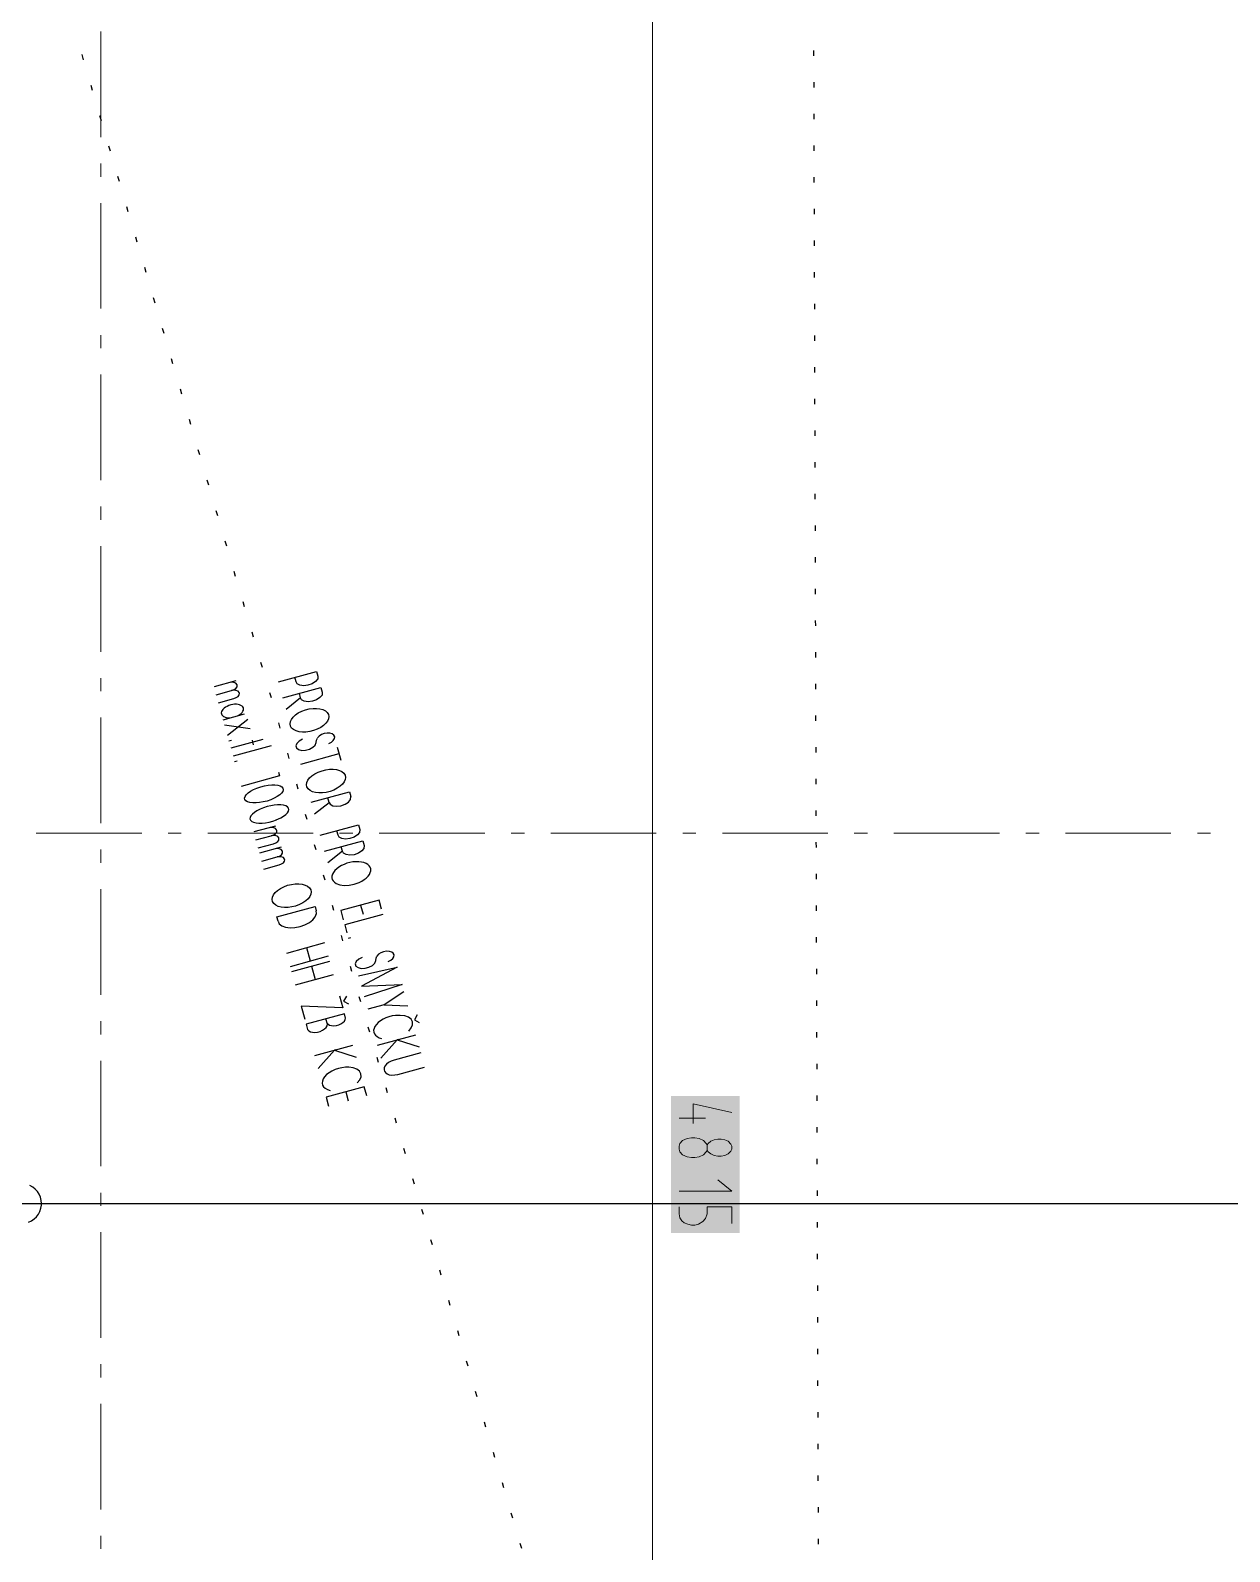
# Model space of a CAD drawing. Header units: millimetres. Extents: x 0 to 594, y 0 to 420.
# Drawn here: x 398.18 to 416.07, y 223.78 to 246.47 of the extents above; entities that cross this region are included whole.
import ezdxf

# ---------------------------------------------------------------- set-up
doc = ezdxf.new("R2010")
doc.units = ezdxf.units.MM
doc.header["$LTSCALE"] = 8
for name, color, linetype in [('PDF_Koty delkove', 7, 'Continuous'), ('PDF_Osy hlavni', 7, 'Continuous'), ('PDF_Popisy EL', 7, 'Continuous'), ('PDF_Rampy', 7, 'Continuous')]:
    doc.layers.add(name, color=color, linetype=linetype)

msp = doc.modelspace()

# ---------------------------------------------------------------- linework, layer by layer
at = {"layer": 'PDF_Koty delkove', "lineweight": 18}
for points in [[(407.464, 252.213), (407.464, 250.992), (407.464, 250.48), (407.464, 248.512), (407.464, 210.598), (407.464, 203.906)], [(408.068, 230.164), (408.068, 230.458), (408.645, 230.331)], [(407.858, 230.248), (408.251, 230.248)], [(408.278, 229.849), (408.292, 229.87), (408.331, 229.901), (408.383, 229.922), (408.436, 229.933), (408.488, 229.933), (408.54, 229.922), (408.593, 229.901), (408.633, 229.859), (408.645, 229.827), (408.645, 229.786), (408.633, 229.754), (408.593, 229.712), (408.54, 229.691), (408.488, 229.681), (408.436, 229.681), (408.383, 229.691), (408.331, 229.712), (408.292, 229.744)], [(408.292, 229.744), (408.278, 229.764)], [(407.858, 229.156), (408.645, 229.156), (408.436, 229.324)], [(408.645, 228.673), (408.645, 228.925), (408.278, 228.925), (408.278, 228.82), (408.251, 228.747), (408.212, 228.704), (408.147, 228.663), (408.095, 228.652), (408.042, 228.652), (407.989, 228.663), (407.937, 228.684), (407.898, 228.715), (407.871, 228.757), (407.858, 228.82), (407.858, 228.925)]]:
    msp.add_lwpolyline(points, dxfattribs=at)
msp.add_lwpolyline([(408.042, 229.66), (408.095, 229.66), (408.16, 229.671), (408.225, 229.701), (408.265, 229.744), (408.278, 229.764), (408.278, 229.849), (408.265, 229.87), (408.225, 229.912), (408.16, 229.943), (408.095, 229.954), (408.042, 229.954), (407.977, 229.943), (407.91, 229.912), (407.871, 229.87), (407.858, 229.827), (407.858, 229.786), (407.871, 229.744), (407.91, 229.701), (407.977, 229.671)], close=True, dxfattribs=at)
at = {"layer": 'PDF_Koty delkove', "color": 7, "lineweight": 18, "true_color": 0xffffff, "transparency": 33554559}
msp.add_solid([(407.74, 230.576), (407.74, 228.534), (408.763, 230.576), (408.763, 228.534)], dxfattribs=at)
at = {"layer": 'PDF_Osy hlavni', "lineweight": 18}
for points in [[(399.232, 246.457), (399.232, 244.882)], [(399.232, 244.488), (399.232, 244.291)], [(399.232, 243.898), (399.232, 242.323)], [(399.232, 241.929), (399.232, 241.732)], [(399.232, 241.339), (399.232, 239.764)], [(399.232, 239.37), (399.232, 239.173)], [(399.232, 238.78), (399.232, 237.205)], [(399.232, 236.811), (399.232, 236.614)], [(399.232, 236.221), (399.232, 234.646)], [(398.268, 234.496), (399.842, 234.496)], [(400.236, 234.496), (400.433, 234.496)], [(400.827, 234.496), (402.401, 234.496)], [(402.795, 234.496), (402.992, 234.496)], [(403.386, 234.496), (404.96, 234.496)], [(405.354, 234.496), (405.551, 234.496)], [(405.945, 234.496), (407.519, 234.496)], [(407.913, 234.496), (408.11, 234.496)], [(408.504, 234.496), (410.079, 234.496)], [(410.472, 234.496), (410.669, 234.496)], [(411.063, 234.496), (412.638, 234.496)], [(413.031, 234.496), (413.228, 234.496)], [(413.622, 234.496), (415.197, 234.496)], [(415.59, 234.496), (415.787, 234.496)], [(399.232, 234.252), (399.232, 234.055)], [(399.232, 233.662), (399.232, 232.087)], [(399.232, 231.693), (399.232, 231.496)], [(399.232, 231.103), (399.232, 229.528)], [(399.232, 229.134), (399.232, 228.937)], [(399.232, 228.543), (399.232, 226.969)], [(399.232, 226.575), (399.232, 226.378)], [(399.232, 225.984), (399.232, 224.41)], [(399.232, 224.016), (399.232, 223.819)]]:
    msp.add_lwpolyline(points, dxfattribs=at)
at = {"layer": 'PDF_Popisy EL', "lineweight": 25}
for points in [[(398.948, 246.113), (398.97, 246.037)], [(409.865, 246.174), (409.865, 246.095)], [(399.082, 245.659), (399.104, 245.584)], [(409.867, 245.701), (409.867, 245.622)], [(399.215, 245.206), (399.237, 245.131)], [(409.868, 245.229), (409.868, 245.15)], [(399.348, 244.753), (399.371, 244.677)], [(409.87, 244.756), (409.87, 244.678)], [(399.482, 244.3), (399.504, 244.224)], [(409.871, 244.284), (409.871, 244.205)], [(399.615, 243.847), (399.637, 243.771)], [(409.873, 243.811), (409.873, 243.733)], [(399.749, 243.393), (399.771, 243.318)], [(409.874, 243.339), (409.874, 243.26)], [(399.882, 242.94), (399.904, 242.865)], [(409.875, 242.867), (409.876, 242.788)], [(400.015, 242.487), (400.038, 242.411)], [(409.877, 242.394), (409.877, 242.315)], [(400.149, 242.034), (400.171, 241.958)], [(409.878, 241.922), (409.879, 241.843)], [(400.282, 241.58), (400.304, 241.505)], [(409.88, 241.449), (409.88, 241.37)], [(400.416, 241.127), (400.438, 241.052)], [(409.881, 240.977), (409.881, 240.898)], [(400.549, 240.674), (400.571, 240.599)], [(409.883, 240.504), (409.883, 240.426)], [(400.682, 240.221), (400.705, 240.145)], [(409.884, 240.032), (409.884, 239.953)], [(400.816, 239.768), (400.838, 239.692)], [(409.886, 239.559), (409.886, 239.481)], [(400.949, 239.314), (400.971, 239.239)], [(409.887, 239.087), (409.887, 239.008)], [(401.082, 238.861), (401.105, 238.786)], [(409.888, 238.615), (409.889, 238.536)], [(401.216, 238.408), (401.238, 238.332)], [(409.89, 238.142), (409.89, 238.063)], [(401.349, 237.955), (401.371, 237.879)], [(409.891, 237.67), (409.892, 237.591)], [(401.483, 237.502), (401.505, 237.426)], [(409.893, 237.197), (409.893, 237.119)], [(401.616, 237.048), (401.638, 236.973)], [(401.246, 236.769), (400.923, 236.681)], [(400.955, 236.563), (401.184, 236.625), (401.22, 236.639), (401.249, 236.657), (401.266, 236.679), (401.268, 236.699), (401.264, 236.713), (401.248, 236.734), (401.215, 236.746), (401.17, 236.749)], [(401.882, 236.756), (402.452, 236.911), (402.47, 236.842), (402.468, 236.798), (402.437, 236.759), (402.386, 236.726), (402.323, 236.704), (402.259, 236.696), (402.202, 236.704), (402.162, 236.727), (402.148, 236.754), (402.129, 236.823)], [(409.894, 236.725), (409.894, 236.646)], [(400.988, 236.444), (401.217, 236.506), (401.253, 236.52), (401.281, 236.539), (401.298, 236.56), (401.3, 236.58), (401.296, 236.594), (401.28, 236.615), (401.247, 236.628), (401.217, 236.629)], [(401.217, 236.629), (401.184, 236.625)], [(401.749, 236.595), (401.772, 236.52)], [(401.947, 236.517), (402.517, 236.672), (402.536, 236.603), (402.533, 236.559), (402.502, 236.52), (402.451, 236.488), (402.388, 236.465), (402.324, 236.457), (402.267, 236.466), (402.227, 236.488), (402.213, 236.516), (402.194, 236.584)], [(402.213, 236.516), (401.995, 236.343)], [(401.057, 236.191), (401.376, 236.278)], [(409.896, 236.252), (409.896, 236.174)], [(401.078, 236.112), (401.461, 236.057)], [(401.424, 236.194), (401.121, 235.953)], [(401.883, 236.142), (401.905, 236.066)], [(401.143, 235.874), (401.181, 235.885)], [(401.648, 235.895), (401.173, 235.766)], [(401.775, 235.803), (401.205, 235.647)], [(401.488, 235.883), (401.506, 235.814)], [(402.243, 235.899), (402.192, 235.872), (402.157, 235.837), (402.142, 235.801), (402.151, 235.769), (402.182, 235.745), (402.23, 235.733), (402.287, 235.735), (402.346, 235.751)], [(402.346, 235.751), (402.396, 235.779), (402.432, 235.813), (402.446, 235.849)], [(402.446, 235.849), (402.452, 235.884), (402.463, 235.917)], [(401.226, 235.568), (401.265, 235.579)], [(402.016, 235.689), (402.038, 235.613)], [(402.216, 235.529), (402.786, 235.684)], [(402.76, 235.78), (402.812, 235.589)], [(409.897, 235.78), (409.897, 235.701)], [(401.882, 235.407), (401.898, 235.351), (401.328, 235.196)], [(402.15, 235.235), (402.172, 235.16)], [(402.372, 234.958), (402.942, 235.114), (402.961, 235.045)], [(409.899, 235.308), (409.899, 235.229)], [(402.42, 234.784), (402.638, 234.957), (402.652, 234.929), (402.692, 234.907), (402.749, 234.899), (402.813, 234.907), (402.876, 234.929)], [(402.638, 234.957), (402.619, 235.026)], [(402.876, 234.929), (402.927, 234.962)], [(402.927, 234.962), (402.958, 235.001), (402.961, 235.045)], [(401.85, 234.697), (401.917, 234.726)], [(402.283, 234.782), (402.305, 234.707)], [(409.9, 234.835), (409.9, 234.756)], [(401.836, 234.604), (401.513, 234.516)], [(401.546, 234.397), (401.775, 234.46), (401.811, 234.473), (401.839, 234.492), (401.856, 234.513), (401.858, 234.533), (401.854, 234.547), (401.838, 234.568), (401.805, 234.581), (401.761, 234.583)], [(401.578, 234.278), (401.807, 234.341), (401.843, 234.354), (401.872, 234.373), (401.889, 234.395), (401.89, 234.415), (401.887, 234.428), (401.871, 234.449), (401.838, 234.462), (401.807, 234.464), (401.775, 234.46)], [(402.506, 234.468), (403.076, 234.623), (403.094, 234.554), (403.092, 234.51), (403.061, 234.471), (403.01, 234.438), (402.947, 234.416), (402.883, 234.408), (402.826, 234.416), (402.786, 234.439), (402.772, 234.466), (402.753, 234.535)], [(401.923, 234.287), (401.6, 234.199)], [(401.632, 234.081), (401.861, 234.143), (401.897, 234.156), (401.926, 234.175), (401.943, 234.197), (401.944, 234.217), (401.941, 234.23)], [(401.941, 234.23), (401.925, 234.252), (401.892, 234.264), (401.847, 234.267)], [(402.416, 234.329), (402.439, 234.253)], [(402.571, 234.229), (403.141, 234.384), (403.16, 234.316), (403.157, 234.271), (403.126, 234.232), (403.075, 234.2), (403.012, 234.177), (402.948, 234.169), (402.891, 234.178), (402.851, 234.2), (402.837, 234.228), (402.818, 234.296)], [(402.837, 234.228), (402.619, 234.055)], [(409.901, 234.363), (409.902, 234.284)], [(401.664, 233.962), (401.894, 234.024), (401.93, 234.038), (401.958, 234.057), (401.975, 234.078), (401.977, 234.098), (401.973, 234.112), (401.957, 234.133), (401.924, 234.146), (401.894, 234.147), (401.861, 234.143)], [(402.55, 233.876), (402.572, 233.8)], [(402.742, 233.747), (402.796, 233.727), (402.862, 233.718), (402.936, 233.721), (403.012, 233.735), (403.085, 233.761)], [(409.903, 233.89), (409.903, 233.811)], [(401.876, 233.185), (401.859, 233.248), (402.429, 233.404), (402.446, 233.34)], [(401.895, 233.146), (401.935, 233.115), (401.989, 233.095), (402.055, 233.085), (402.129, 233.088), (402.205, 233.103), (402.278, 233.129), (402.343, 233.164), (402.395, 233.205), (402.432, 233.251), (402.451, 233.297)], [(402.451, 233.297), (402.446, 233.34)], [(402.683, 233.423), (402.705, 233.347)], [(403.42, 233.362), (403.383, 233.497), (402.813, 233.342), (402.85, 233.207)], [(403.108, 233.422), (403.144, 233.287)], [(409.904, 233.418), (409.905, 233.339)], [(401.876, 233.185), (401.895, 233.146)], [(403.441, 233.283), (402.871, 233.128), (402.904, 233.009)], [(402.006, 232.709), (402.576, 232.865)], [(402.817, 232.969), (402.839, 232.894)], [(402.925, 232.93), (402.963, 232.94)], [(409.906, 232.945), (409.906, 232.867)], [(402.06, 232.511), (402.63, 232.667)], [(402.301, 232.79), (402.355, 232.592)], [(403.13, 232.645), (403.079, 232.618), (403.044, 232.584), (403.029, 232.548), (403.038, 232.515), (403.069, 232.492), (403.117, 232.48), (403.175, 232.482), (403.233, 232.498), (403.283, 232.525), (403.319, 232.56), (403.333, 232.596), (403.34, 232.631), (403.35, 232.664)], [(402.082, 232.432), (402.651, 232.588)], [(402.136, 232.234), (402.705, 232.39)], [(402.376, 232.513), (402.43, 232.315)], [(402.95, 232.516), (402.972, 232.441)], [(403.078, 232.371), (403.655, 232.5), (403.121, 232.214), (403.726, 232.239), (403.163, 232.057)], [(409.907, 232.473), (409.908, 232.394)], [(402.792, 232.073), (402.841, 231.891), (402.222, 231.918), (402.274, 231.725)], [(402.895, 232.066), (402.854, 231.992), (402.927, 231.95)], [(403.083, 232.063), (403.106, 231.987)], [(403.461, 231.939), (403.214, 231.871)], [(403.755, 232.133), (403.461, 231.939), (403.813, 231.92)], [(409.909, 232), (409.909, 231.922)], [(402.608, 231.663), (402.623, 231.646), (402.645, 231.634), (402.675, 231.627), (402.709, 231.625), (402.746, 231.629), (402.782, 231.639), (402.815, 231.654), (402.844, 231.673), (402.866, 231.694), (402.879, 231.716), (402.883, 231.738), (402.866, 231.802), (402.296, 231.646), (402.318, 231.567), (402.334, 231.549), (402.358, 231.536), (402.389, 231.528), (402.426, 231.526), (402.465, 231.531), (402.504, 231.541), (402.54, 231.557), (402.57, 231.577), (402.594, 231.6), (402.608, 231.624), (402.612, 231.647), (402.591, 231.727)], [(403.827, 231.546), (403.864, 231.592), (403.882, 231.638), (403.881, 231.682), (403.86, 231.721), (403.82, 231.751), (403.766, 231.771), (403.7, 231.78), (403.626, 231.778)], [(403.951, 231.788), (403.91, 231.715), (403.983, 231.672)], [(403.217, 231.61), (403.239, 231.534)], [(403.361, 231.334), (403.93, 231.489)], [(409.91, 231.528), (409.91, 231.449)], [(402.423, 231.18), (402.993, 231.335)], [(402.737, 231.265), (402.718, 231.26), (402.475, 230.989)], [(402.718, 231.26), (403.042, 231.155)], [(403.674, 231.419), (403.655, 231.414), (403.412, 231.143)], [(403.655, 231.414), (403.979, 231.31)], [(403.35, 231.156), (403.372, 231.081)], [(404.004, 231.22), (403.607, 231.112), (403.563, 231.096), (403.524, 231.075), (403.492, 231.05), (403.47, 231.023), (403.46, 230.995), (403.46, 230.969), (403.466, 230.948), (403.479, 230.925), (403.502, 230.906), (403.535, 230.894), (403.575, 230.889), (403.619, 230.89), (403.665, 230.899), (404.062, 231.008)], [(409.912, 231.056), (409.912, 230.977)], [(403.059, 230.771), (403.096, 230.817), (403.114, 230.863), (403.113, 230.907), (403.092, 230.946), (403.052, 230.976), (402.998, 230.997), (402.932, 231.006)], [(403.199, 230.58), (403.162, 230.715), (402.592, 230.559), (402.629, 230.424)], [(402.887, 230.64), (402.924, 230.505)], [(403.484, 230.703), (403.506, 230.628)], [(409.913, 230.583), (409.913, 230.504)], [(403.617, 230.25), (403.639, 230.175)], [(409.915, 230.111), (409.915, 230.032)], [(403.75, 229.797), (403.773, 229.721)], [(409.916, 229.638), (409.916, 229.56)], [(403.884, 229.344), (403.906, 229.268)], [(409.917, 229.166), (409.918, 229.087)], [(404.017, 228.89), (404.039, 228.815)], [(409.919, 228.693), (409.919, 228.615)], [(404.151, 228.437), (404.173, 228.362)], [(409.92, 228.221), (409.921, 228.142)], [(404.284, 227.984), (404.306, 227.908)], [(409.922, 227.748), (409.922, 227.67)], [(404.417, 227.531), (404.44, 227.455)], [(409.923, 227.276), (409.923, 227.197)], [(404.551, 227.078), (404.573, 227.002)], [(409.925, 226.804), (409.925, 226.725)], [(404.684, 226.624), (404.706, 226.549)], [(409.926, 226.331), (409.926, 226.252)], [(404.818, 226.171), (404.84, 226.096)], [(409.928, 225.859), (409.928, 225.78)], [(404.951, 225.718), (404.973, 225.642)], [(409.929, 225.386), (409.929, 225.308)], [(405.084, 225.265), (405.107, 225.189)], [(409.93, 224.914), (409.931, 224.835)], [(405.218, 224.811), (405.24, 224.736)], [(409.932, 224.441), (409.932, 224.363)], [(405.351, 224.358), (405.373, 224.283)], [(405.485, 223.905), (405.507, 223.829)], [(409.933, 223.969), (409.934, 223.89)]]:
    msp.add_lwpolyline(points, dxfattribs=at)
for centre, major_axis, ratio, start_param, end_param in [((401.195, 236.319), (0.164, 0.045), 0.555032, 5.10209, 10.600736), ((402.345, 236.183), (0.287, 0.078), 0.555169, 4.973287, 11.256472), ((402.586, 235.905), (0.134, 0.036), 0.587126, 4.90679, 8.841088), ((402.592, 235.275), (0.287, 0.078), 0.55522, 4.973346, 11.256531), ((401.665, 235.084), (0.287, 0.078), 0.387176, 4.974142, 11.257327), ((401.747, 234.784), (0.288, 0.079), 0.388223, 5.236481, 11.257777), ((402.969, 233.895), (0.287, 0.079), 0.55511, 4.97321, 9.94793), ((402.079, 233.565), (0.287, 0.078), 0.555177, 4.973281, 11.256466), ((403.473, 232.651), (0.133, 0.036), 0.587216, 4.906891, 8.842268), ((403.591, 231.604), (0.286, 0.08), 0.555344, 1.295328, 3.928824), ((402.825, 230.829), (0.287, 0.078), 0.555208, 1.042737, 3.92799)]:
    msp.add_ellipse(centre, major_axis=major_axis, ratio=ratio, start_param=start_param, end_param=end_param, dxfattribs=at)
at = {"layer": 'PDF_Rampy', "lineweight": 25}
for points in [[(398.153, 228.695), (398.197, 228.715), (398.237, 228.742), (398.271, 228.775), (398.301, 228.813), (398.323, 228.856), (398.338, 228.902), (398.346, 228.949), (398.347, 228.972), (398.343, 229.02), (398.331, 229.067), (398.312, 229.111), (398.286, 229.151), (398.253, 229.187), (398.216, 229.217), (398.174, 229.241)], [(398.051, 228.972), (447.629, 228.972), (446.645, 228.972)], [(398.347, 228.972), (398.347, 228.972)]]:
    msp.add_lwpolyline(points, dxfattribs=at)

doc.saveas('drawing.dxf')
